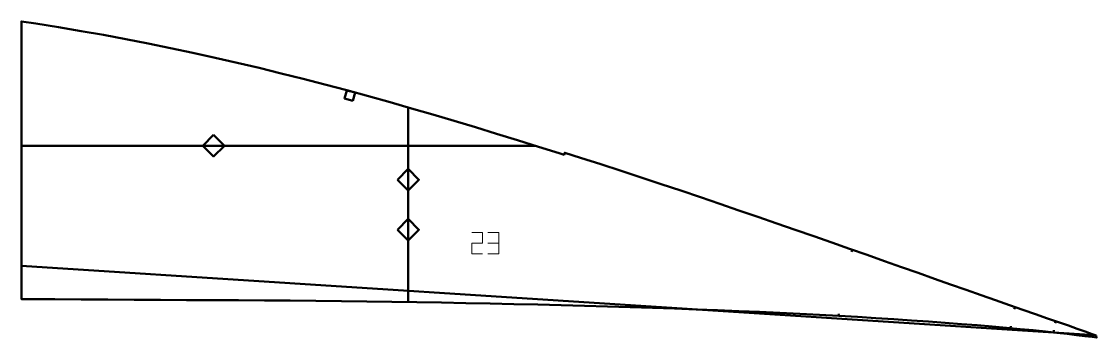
# Model space of a CAD drawing. Header units: metres. Extents: x 513 to 1011, y 111 to 258.
import ezdxf

# ---------------------------------------------------------------- set-up
doc = ezdxf.new("R2010")
doc.units = ezdxf.units.M
doc.layers.add('Layer', color=1, linetype='Continuous', lineweight=50)
doc.layers.add('NumLabel', color=1, linetype='Continuous', lineweight=15)

msp = doc.modelspace()

# ---------------------------------------------------------------- linework, layer by layer
at = {"layer": 'Layer', "color": 7}
for p, q in [((692.23, 127.4), (692.23, 217.75)), ((512.93, 200), (751.19, 200)), ((596.03, 200), (608.03, 200)), ((692.23, 178.18), (692.23, 190.18)), ((692.23, 154.98), (692.23, 166.98)), ((512.93, 144.26), (1010.69, 112.06))]:
    msp.add_line(p, q, dxfattribs=at)
at = {"layer": 'Layer'}
for p, q in [((898.22, 151.66), (897.89, 150.72)), ((973.66, 125.04), (973.33, 124.09)), ((891.88, 121.93), (891.81, 120.94)), ((971.69, 116.23), (971.61, 115.23)), ((992.55, 118.47), (992.22, 117.52)), ((991.58, 114.26), (991.51, 113.26))]:
    msp.add_line(p, q, dxfattribs=at)
for points in [[(1011.26, 111.85), (1009.39, 112.53), (1006.2, 113.68), (1002.53, 114.99), (998.38, 116.45), (993.74, 118.05), (988.65, 119.81), (983.14, 121.72), (977.27, 123.77), (971.08, 125.94), (964.61, 128.22), (957.89, 130.59), (950.93, 133.05), (943.75, 135.59), (936.37, 138.2), (928.8, 140.87), (921.06, 143.61), (913.16, 146.4), (905.13, 149.23), (896.96, 152.1), (888.68, 155.01), (880.28, 157.96), (871.77, 160.92), (863.15, 163.92), (854.44, 166.93), (845.63, 169.96), (836.72, 173.01), (827.74, 176.07), (818.66, 179.13), (809.51, 182.19), (800.28, 185.26), (790.96, 188.32), (781.58, 191.38), (772.12, 194.43), (764.84, 196.74), (764.54, 195.79), (762.28, 196.51), (752.67, 199.54), (743, 202.55), (733.27, 205.55), (723.48, 208.53), (713.63, 211.49), (703.74, 214.41), (693.8, 217.31), (683.82, 220.16), (673.81, 222.96), (663.75, 225.71), (653.66, 228.4), (643.53, 231.03), (633.37, 233.59), (623.17, 236.09), (612.94, 238.52), (602.68, 240.87), (592.39, 243.15), (582.07, 245.34), (571.73, 247.47), (561.38, 249.5), (551, 251.43), (540.58, 253.26), (530.13, 255.01), (519.65, 256.68), (512.93, 257.69), (512.93, 128.78), (516.06, 128.76), (528.37, 128.68), (540.65, 128.6), (552.92, 128.53), (565.16, 128.45), (577.35, 128.36), (589.48, 128.29), (601.57, 128.23), (613.61, 128.18), (625.6, 128.12), (637.54, 128.03), (649.44, 127.94), (661.27, 127.83), (673.01, 127.69), (684.66, 127.53), (696.2, 127.33), (707.65, 127.12), (718.97, 126.89), (730.19, 126.68), (741.31, 126.45), (752.31, 126.21), (763.2, 125.94), (773.99, 125.66), (784.65, 125.36), (795.16, 125.06), (805.5, 124.73), (815.71, 124.37), (825.8, 123.99), (835.76, 123.6), (845.55, 123.21), (855.14, 122.79), (864.56, 122.35), (873.83, 121.89), (882.96, 121.41), (891.9, 120.93), (900.63, 120.45), (909.13, 119.95), (917.45, 119.41), (925.59, 118.84), (933.57, 118.27), (941.31, 117.71), (948.8, 117.14), (956.03, 116.57), (963, 115.98), (969.68, 115.41), (976.06, 114.83), (982.08, 114.25), (987.74, 113.67), (993, 113.1), (997.85, 112.55), (1002.22, 112.04), (1006.1, 111.58), (1009.46, 111.15), (1011.44, 110.9), (1011.26, 111.85)], [(666.58, 220.79), (662.72, 221.84), (663.78, 225.7), (667.63, 224.64), (666.58, 220.79)], [(602.03, 205), (607.03, 200), (602.03, 195), (597.03, 200), (602.03, 205)], [(687.23, 184.18), (692.23, 189.18), (697.23, 184.18), (692.23, 179.18), (687.23, 184.18)], [(687.23, 160.98), (692.23, 165.98), (697.23, 160.98), (692.23, 155.98), (687.23, 160.98)]]:
    msp.add_lwpolyline(points, close=True, dxfattribs=at)
at = {"layer": 'NumLabel', "color": 1}
for points in [[(721.72, 159.71), (726.72, 159.71), (726.72, 154.71), (721.72, 154.71), (721.72, 149.71), (726.72, 149.71)], [(729.22, 159.71), (734.22, 159.71), (734.22, 154.71), (729.22, 154.71), (734.22, 154.71), (734.22, 149.71), (729.22, 149.71)]]:
    msp.add_lwpolyline(points, dxfattribs=at)

doc.saveas('drawing.dxf')
